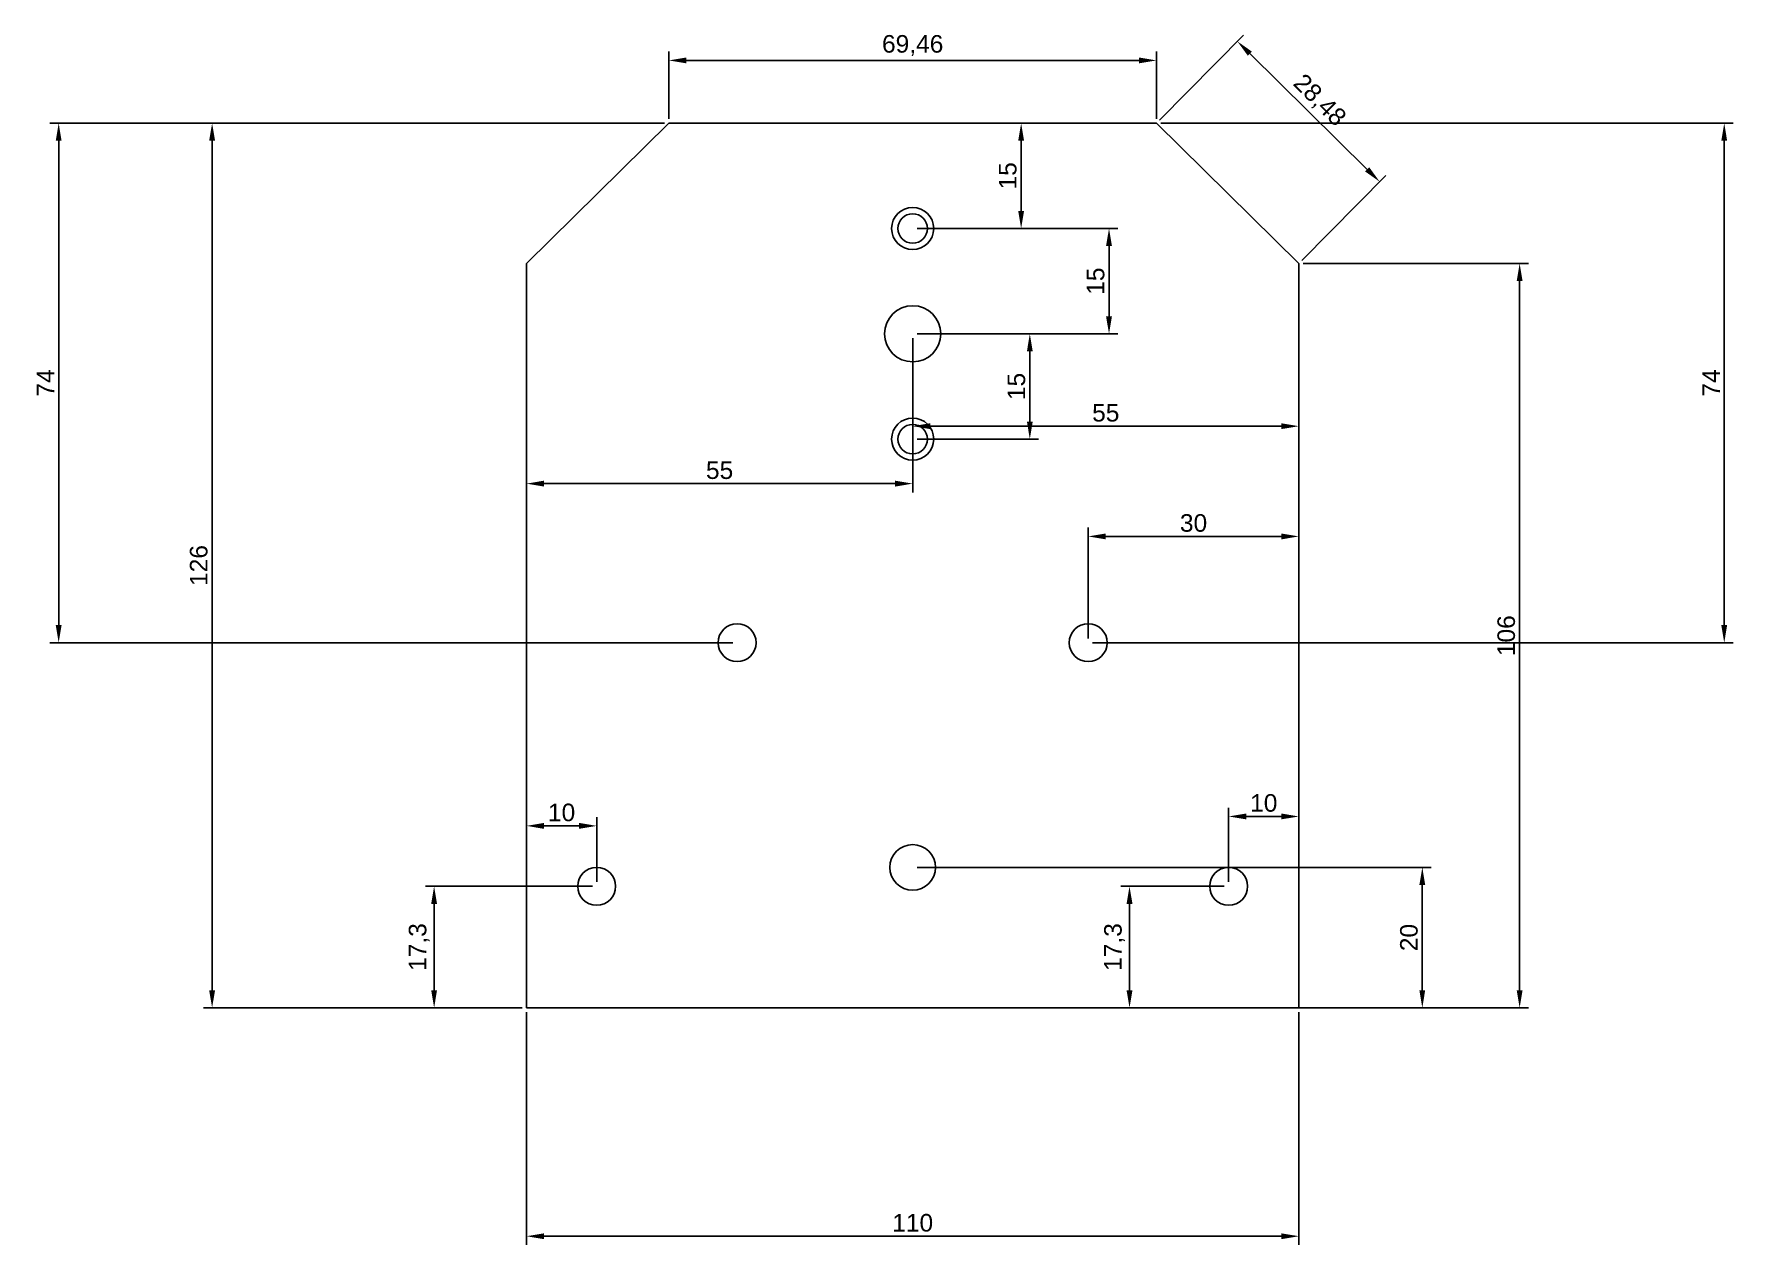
# Model space of a CAD drawing. Header units: millimetres. Extents: x 30 to 272, y 66 to 239.
import ezdxf

# ---------------------------------------------------------------- set-up
doc = ezdxf.new("R2010")
doc.units = ezdxf.units.MM
doc.styles.get("Standard").update_dxf_attribs({"font": 'arial.ttf'})
doc.dimstyles.new('ISO-25', dxfattribs={"dimtxt": 2.5, "dimasz": 2.5, "dimexe": 1.25, "dimexo": 0.625, "dimtad": 1, "dimtxsty": 'Standard', "dimcen": 2.5, "dimadec": 0, "dimazin": 0, "dimtfac": 1, "dimtmove": 0, "dimatfit": 3, "dimfxl": 1, "dimarcsym": 0})

# ---------------------------------------------------------------- blocks, each defined once
blk = doc.blocks.new('*D6')
at = {"color": 0, "lineweight": -2, "transparency": 16777216}
for p, q in [((120.27, 226.62), (120.27, 236.19)), ((122.77, 234.94), (187.23, 234.94)), ((189.73, 226.62), (189.73, 236.19))]:
    blk.add_line(p, q, dxfattribs=at)
at = {"color": 0, "transparency": 16777216}
for points in [[(122.77, 235.36), (122.77, 234.53), (120.27, 234.94)], [(187.23, 235.36), (187.23, 234.53), (189.73, 234.94)]]:
    blk.add_solid(points, dxfattribs=at)
at = {"layer": 'Defpoints', "color": 0, "transparency": 16777216}
for p in [(189.73, 234.94), (120.27, 226), (189.73, 226)]:
    blk.add_point(p, dxfattribs=at)
at = {"color": 0, "transparency": 16777216, "insert": (155, 237.07), "char_height": 2.5, "attachment_point": 5}
blk.add_mtext('69,46', dxfattribs=at)
blk = doc.blocks.new('*D7')
at = {"color": 0, "lineweight": -2, "transparency": 16777216}
for p, q in [((210.62, 206), (242.69, 206)), ((241.44, 102.5), (241.44, 203.5)), ((210.62, 100), (242.69, 100))]:
    blk.add_line(p, q, dxfattribs=at)
at = {"color": 0, "transparency": 16777216}
for points in [[(241.02, 203.5), (241.86, 203.5), (241.44, 206)], [(241.02, 102.5), (241.86, 102.5), (241.44, 100)]]:
    blk.add_solid(points, dxfattribs=at)
at = {"layer": 'Defpoints', "color": 0, "transparency": 16777216}
for p in [(210, 206), (241.44, 206), (210, 100)]:
    blk.add_point(p, dxfattribs=at)
at = {"color": 0, "transparency": 16777216, "insert": (239.54, 153), "char_height": 2.5, "attachment_point": 5, "rotation": 90}
blk.add_mtext('106', dxfattribs=at)
blk = doc.blocks.new('*D8')
at = {"color": 0, "lineweight": -2, "transparency": 16777216}
for p, q in [((190.17, 226.44), (202.12, 238.55)), ((203.02, 235.91), (219.73, 219.42)), ((210.44, 206.44), (222.39, 218.55))]:
    blk.add_line(p, q, dxfattribs=at)
at = {"color": 0, "transparency": 16777216}
for points in [[(203.31, 236.2), (202.73, 235.61), (201.24, 237.66)], [(220.02, 219.72), (219.44, 219.12), (221.51, 217.66)]]:
    blk.add_solid(points, dxfattribs=at)
at = {"layer": 'Defpoints', "color": 0, "transparency": 16777216}
for p in [(189.73, 226), (221.51, 217.66), (210, 206)]:
    blk.add_point(p, dxfattribs=at)
at = {"color": 0, "transparency": 16777216, "insert": (212.87, 229.18), "char_height": 2.5, "attachment_point": 5, "rotation": 315.3841}
blk.add_mtext('28,48', dxfattribs=at)
blk = doc.blocks.new('*D9')
at = {"color": 0, "lineweight": -2, "transparency": 16777216}
for p, q in [((119.64, 226), (53.98, 226)), ((55.23, 223.5), (55.23, 102.5)), ((99.38, 100), (53.98, 100))]:
    blk.add_line(p, q, dxfattribs=at)
at = {"color": 0, "transparency": 16777216}
for points in [[(54.81, 223.5), (55.65, 223.5), (55.23, 226)], [(54.81, 102.5), (55.65, 102.5), (55.23, 100)]]:
    blk.add_solid(points, dxfattribs=at)
at = {"layer": 'Defpoints', "color": 0, "transparency": 16777216}
for p in [(120.27, 226), (55.23, 100), (100, 100)]:
    blk.add_point(p, dxfattribs=at)
at = {"color": 0, "transparency": 16777216, "insert": (53.33, 163), "char_height": 2.5, "attachment_point": 5, "rotation": 90}
blk.add_mtext('126', dxfattribs=at)
blk = doc.blocks.new('*D10')
at = {"color": 0, "lineweight": -2, "transparency": 16777216}
for p, q in [((100, 99.38), (100, 66.21)), ((210, 99.38), (210, 66.21)), ((102.5, 67.46), (207.5, 67.46))]:
    blk.add_line(p, q, dxfattribs=at)
at = {"color": 0, "transparency": 16777216}
for points in [[(102.5, 67.87), (102.5, 67.04), (100, 67.46)], [(207.5, 67.87), (207.5, 67.04), (210, 67.46)]]:
    blk.add_solid(points, dxfattribs=at)
at = {"layer": 'Defpoints', "color": 0, "transparency": 16777216}
for p in [(100, 100), (210, 100), (210, 67.46)]:
    blk.add_point(p, dxfattribs=at)
at = {"color": 0, "transparency": 16777216, "insert": (155, 69.36), "char_height": 2.5, "attachment_point": 5}
blk.add_mtext('110', dxfattribs=at)
blk = doc.blocks.new('*D11')
at = {"color": 0, "lineweight": -2, "transparency": 16777216}
for p, q in [((155.62, 120), (228.83, 120)), ((227.58, 117.5), (227.58, 102.5)), ((155.62, 100), (228.83, 100))]:
    blk.add_line(p, q, dxfattribs=at)
at = {"color": 0, "transparency": 16777216}
for points in [[(227.16, 117.5), (227.99, 117.5), (227.58, 120)], [(227.16, 102.5), (227.99, 102.5), (227.58, 100)]]:
    blk.add_solid(points, dxfattribs=at)
at = {"layer": 'Defpoints', "color": 0, "transparency": 16777216}
for p in [(155, 120), (155, 100), (227.58, 100)]:
    blk.add_point(p, dxfattribs=at)
at = {"color": 0, "transparency": 16777216, "insert": (225.68, 110), "char_height": 2.5, "attachment_point": 5, "rotation": 90}
blk.add_mtext('20', dxfattribs=at)
blk = doc.blocks.new('*D12')
at = {"color": 0, "lineweight": -2, "transparency": 16777216}
for p, q in [((199.38, 117.3), (184.63, 117.3)), ((185.88, 114.8), (185.88, 102.5)), ((209.38, 100), (184.63, 100))]:
    blk.add_line(p, q, dxfattribs=at)
at = {"color": 0, "transparency": 16777216}
for points in [[(185.46, 114.8), (186.3, 114.8), (185.88, 117.3)], [(185.46, 102.5), (186.3, 102.5), (185.88, 100)]]:
    blk.add_solid(points, dxfattribs=at)
at = {"layer": 'Defpoints', "color": 0, "transparency": 16777216}
for p in [(200, 117.3), (185.88, 100), (210, 100)]:
    blk.add_point(p, dxfattribs=at)
at = {"color": 0, "transparency": 16777216, "insert": (183.75, 108.65), "char_height": 2.5, "attachment_point": 5, "rotation": 90}
blk.add_mtext('17,3', dxfattribs=at)
blk = doc.blocks.new('*D13')
at = {"color": 0, "lineweight": -2, "transparency": 16777216}
for p, q in [((109.38, 117.3), (85.6, 117.3)), ((86.85, 114.8), (86.85, 102.5)), ((99.38, 100), (85.6, 100))]:
    blk.add_line(p, q, dxfattribs=at)
at = {"color": 0, "transparency": 16777216}
for points in [[(86.43, 114.8), (87.26, 114.8), (86.85, 117.3)], [(86.43, 102.5), (87.26, 102.5), (86.85, 100)]]:
    blk.add_solid(points, dxfattribs=at)
at = {"layer": 'Defpoints', "color": 0, "transparency": 16777216}
for p in [(110, 117.3), (86.85, 100), (100, 100)]:
    blk.add_point(p, dxfattribs=at)
at = {"color": 0, "transparency": 16777216, "insert": (84.72, 108.65), "char_height": 2.5, "attachment_point": 5, "rotation": 90}
blk.add_mtext('17,3', dxfattribs=at)
blk = doc.blocks.new('*D14')
at = {"color": 0, "lineweight": -2, "transparency": 16777216}
for p, q in [((100, 117.92), (100, 127.16)), ((107.5, 125.91), (102.5, 125.91)), ((110, 117.92), (110, 127.16))]:
    blk.add_line(p, q, dxfattribs=at)
at = {"color": 0, "transparency": 16777216}
for points in [[(102.5, 126.33), (102.5, 125.49), (100, 125.91)], [(107.5, 126.33), (107.5, 125.49), (110, 125.91)]]:
    blk.add_solid(points, dxfattribs=at)
at = {"layer": 'Defpoints', "color": 0, "transparency": 16777216}
for p in [(100, 125.91), (100, 117.3), (110, 117.3)]:
    blk.add_point(p, dxfattribs=at)
at = {"color": 0, "transparency": 16777216, "insert": (105, 127.81), "char_height": 2.5, "attachment_point": 5}
blk.add_mtext('10', dxfattribs=at)
blk = doc.blocks.new('*D15')
at = {"color": 0, "lineweight": -2, "transparency": 16777216}
for p, q in [((200, 117.92), (200, 128.5)), ((210, 120.62), (210, 128.5)), ((202.5, 127.25), (207.5, 127.25))]:
    blk.add_line(p, q, dxfattribs=at)
at = {"color": 0, "transparency": 16777216}
for points in [[(202.5, 127.67), (202.5, 126.84), (200, 127.25)], [(207.5, 127.67), (207.5, 126.84), (210, 127.25)]]:
    blk.add_solid(points, dxfattribs=at)
at = {"layer": 'Defpoints', "color": 0, "transparency": 16777216}
for p in [(210, 127.25), (210, 120), (200, 117.3)]:
    blk.add_point(p, dxfattribs=at)
at = {"color": 0, "transparency": 16777216, "insert": (205, 129.16), "char_height": 2.5, "attachment_point": 5}
blk.add_mtext('10', dxfattribs=at)
blk = doc.blocks.new('*D16')
at = {"color": 0, "lineweight": -2, "transparency": 16777216}
for p, q in [((180, 152.62), (180, 168.39)), ((182.5, 167.14), (207.5, 167.14)), ((210, 152.62), (210, 168.39))]:
    blk.add_line(p, q, dxfattribs=at)
at = {"color": 0, "transparency": 16777216}
for points in [[(182.5, 167.56), (182.5, 166.72), (180, 167.14)], [(207.5, 167.56), (207.5, 166.72), (210, 167.14)]]:
    blk.add_solid(points, dxfattribs=at)
at = {"layer": 'Defpoints', "color": 0, "transparency": 16777216}
for p in [(210, 167.14), (180, 152), (210, 152)]:
    blk.add_point(p, dxfattribs=at)
at = {"color": 0, "transparency": 16777216, "insert": (195, 169.04), "char_height": 2.5, "attachment_point": 5}
blk.add_mtext('30', dxfattribs=at)
blk = doc.blocks.new('*D17')
at = {"color": 0, "lineweight": -2, "transparency": 16777216}
for p, q in [((190.35, 226), (271.83, 226)), ((270.58, 154.5), (270.58, 223.5)), ((180.62, 152), (271.83, 152))]:
    blk.add_line(p, q, dxfattribs=at)
at = {"color": 0, "transparency": 16777216}
for points in [[(270.16, 223.5), (270.99, 223.5), (270.58, 226)], [(270.16, 154.5), (270.99, 154.5), (270.58, 152)]]:
    blk.add_solid(points, dxfattribs=at)
at = {"layer": 'Defpoints', "color": 0, "transparency": 16777216}
for p in [(189.73, 226), (270.58, 226), (180, 152)]:
    blk.add_point(p, dxfattribs=at)
at = {"color": 0, "transparency": 16777216, "insert": (268.7, 189), "char_height": 2.5, "attachment_point": 5, "rotation": 90}
blk.add_mtext('74', dxfattribs=at)
blk = doc.blocks.new('*D18')
at = {"color": 0, "lineweight": -2, "transparency": 16777216}
for p, q in [((119.64, 226), (32.13, 226)), ((33.38, 154.5), (33.38, 223.5)), ((129.38, 152), (32.13, 152))]:
    blk.add_line(p, q, dxfattribs=at)
at = {"color": 0, "transparency": 16777216}
for points in [[(32.96, 223.5), (33.79, 223.5), (33.38, 226)], [(32.96, 154.5), (33.79, 154.5), (33.38, 152)]]:
    blk.add_solid(points, dxfattribs=at)
at = {"layer": 'Defpoints', "color": 0, "transparency": 16777216}
for p in [(33.38, 226), (120.27, 226), (130, 152)]:
    blk.add_point(p, dxfattribs=at)
at = {"color": 0, "transparency": 16777216, "insert": (31.5, 189), "char_height": 2.5, "attachment_point": 5, "rotation": 90}
blk.add_mtext('74', dxfattribs=at)
blk = doc.blocks.new('*D19')
at = {"color": 0, "lineweight": -2, "transparency": 16777216}
for p, q in [((155.62, 196), (172.93, 196)), ((171.68, 183.5), (171.68, 193.5)), ((155.62, 181), (172.93, 181))]:
    blk.add_line(p, q, dxfattribs=at)
at = {"color": 0, "transparency": 16777216}
for points in [[(171.27, 193.5), (172.1, 193.5), (171.68, 196)], [(171.27, 183.5), (172.1, 183.5), (171.68, 181)]]:
    blk.add_solid(points, dxfattribs=at)
at = {"layer": 'Defpoints', "color": 0, "transparency": 16777216}
for p in [(155, 196), (171.68, 196), (155, 181)]:
    blk.add_point(p, dxfattribs=at)
at = {"color": 0, "transparency": 16777216, "insert": (169.78, 188.5), "char_height": 2.5, "attachment_point": 5, "rotation": 90}
blk.add_mtext('15', dxfattribs=at)
blk = doc.blocks.new('*D20')
at = {"color": 0, "lineweight": -2, "transparency": 16777216}
for p, q in [((155.62, 226), (171.7, 226)), ((170.45, 213.5), (170.45, 223.5)), ((155.62, 211), (171.7, 211))]:
    blk.add_line(p, q, dxfattribs=at)
at = {"color": 0, "transparency": 16777216}
for points in [[(170.03, 223.5), (170.86, 223.5), (170.45, 226)], [(170.03, 213.5), (170.86, 213.5), (170.45, 211)]]:
    blk.add_solid(points, dxfattribs=at)
at = {"layer": 'Defpoints', "color": 0, "transparency": 16777216}
for p in [(155, 226), (170.45, 226), (155, 211)]:
    blk.add_point(p, dxfattribs=at)
at = {"color": 0, "transparency": 16777216, "insert": (168.55, 218.5), "char_height": 2.5, "attachment_point": 5, "rotation": 90}
blk.add_mtext('15', dxfattribs=at)
blk = doc.blocks.new('*D21')
at = {"color": 0, "lineweight": -2, "transparency": 16777216}
for p, q in [((155.62, 211), (184.21, 211)), ((182.96, 208.5), (182.96, 198.5)), ((155.78, 196), (184.21, 196))]:
    blk.add_line(p, q, dxfattribs=at)
at = {"color": 0, "transparency": 16777216}
for points in [[(182.54, 208.5), (183.38, 208.5), (182.96, 211)], [(182.54, 198.5), (183.38, 198.5), (182.96, 196)]]:
    blk.add_solid(points, dxfattribs=at)
at = {"layer": 'Defpoints', "color": 0, "transparency": 16777216}
for p in [(155, 211), (155.15, 196), (182.96, 196)]:
    blk.add_point(p, dxfattribs=at)
at = {"color": 0, "transparency": 16777216, "insert": (181.06, 203.5), "char_height": 2.5, "attachment_point": 5, "rotation": 90}
blk.add_mtext('15', dxfattribs=at)
blk = doc.blocks.new('*D24')
at = {"color": 0, "lineweight": -2, "transparency": 16777216}
for p, q in [((210, 205.38), (210, 181.59)), ((155, 195.38), (155, 181.59)), ((157.5, 182.84), (207.5, 182.84))]:
    blk.add_line(p, q, dxfattribs=at)
at = {"color": 0, "transparency": 16777216}
for points in [[(157.5, 183.26), (157.5, 182.43), (155, 182.84)], [(207.5, 183.26), (207.5, 182.43), (210, 182.84)]]:
    blk.add_solid(points, dxfattribs=at)
at = {"layer": 'Defpoints', "color": 0, "transparency": 16777216}
for p in [(210, 206), (155, 196), (210, 182.84)]:
    blk.add_point(p, dxfattribs=at)
at = {"color": 0, "transparency": 16777216, "insert": (182.5, 184.74), "char_height": 2.5, "attachment_point": 5}
blk.add_mtext('55', dxfattribs=at)
blk = doc.blocks.new('*D25')
at = {"color": 0, "lineweight": -2, "transparency": 16777216}
for p, q in [((100, 205.38), (100, 173.41)), ((155, 195.38), (155, 173.41)), ((152.5, 174.66), (102.5, 174.66))]:
    blk.add_line(p, q, dxfattribs=at)
at = {"color": 0, "transparency": 16777216}
for points in [[(102.5, 175.08), (102.5, 174.24), (100, 174.66)], [(152.5, 175.08), (152.5, 174.24), (155, 174.66)]]:
    blk.add_solid(points, dxfattribs=at)
at = {"layer": 'Defpoints', "color": 0, "transparency": 16777216}
for p in [(100, 206), (155, 196), (100, 174.66)]:
    blk.add_point(p, dxfattribs=at)
at = {"color": 0, "transparency": 16777216, "insert": (127.5, 176.56), "char_height": 2.5, "attachment_point": 5}
blk.add_mtext('55', dxfattribs=at)

msp = doc.modelspace()

# ---------------------------------------------------------------- linework, layer by layer
for p, q in [((120.27, 226), (100, 206)), ((120.27, 226), (189.73, 226)), ((189.73, 226), (210, 206)), ((100, 100), (100, 206)), ((210, 100), (210, 206)), ((100, 100), (210, 100))]:
    msp.add_line(p, q)
for centre, radius in [((155, 211), 3), ((155, 211), 2.1), ((155, 196), 4), ((155, 181), 3), ((155, 181), 2.1), ((130, 152), 2.7), ((180, 152), 2.7), ((155, 120), 3.25), ((110, 117.3), 2.7), ((200, 117.3), 2.7)]:
    msp.add_circle(centre, radius)

# ---------------------------------------------------------------- dimensions: what is measured, and where the dimension line sits
for base, p1, p2, picture, middle in [((189.73, 234.942), (120.27, 226), (189.73, 226), '*D6', (155, 237.069)), ((100, 174.661), (155, 196), (100, 206), '*D25', (127.5, 176.557)), ((210, 182.845), (155, 196), (210, 206), '*D24', (182.5, 184.741)), ((210, 167.142), (180, 152), (210, 152), '*D16', (195, 169.044)), ((210, 127.254), (200, 117.3), (210, 120), '*D15', (205, 129.156)), ((100, 125.909), (110, 117.3), (100, 117.3), '*D14', (105, 127.81)), ((210, 67.455), (100, 100), (210, 100), '*D10', (155, 69.357))]:
    dim = msp.add_linear_dim(base=base, p1=p1, p2=p2, dimstyle='ISO-25')
    dim.commit()
    dim.dimension.update_dxf_attribs({"geometry": picture, "text_midpoint": middle})
dim = msp.add_aligned_dim(p1=(189.73, 226), p2=(210, 206), distance=16.386, dimstyle='ISO-25')
dim.commit()
dim.dimension.update_dxf_attribs({"geometry": '*D8', "text_midpoint": (212.868, 229.178)})
for base, p1, p2, picture, middle in [((33.377, 226), (130, 152), (120.27, 226), '*D18', (31.502, 189)), ((55.228, 100), (120.27, 226), (100, 100), '*D9', (53.327, 163)), ((170.447, 226), (155, 211), (155, 226), '*D20', (168.545, 218.5)), ((270.578, 226), (180, 152), (189.73, 226), '*D17', (268.703, 189)), ((182.961, 196), (155, 211), (155.155, 196), '*D21', (181.06, 203.5)), ((241.441, 206), (210, 100), (210, 206), '*D7', (239.54, 153)), ((171.682, 196), (155, 181), (155, 196), '*D19', (169.781, 188.5)), ((227.578, 100), (155, 120), (155, 100), '*D11', (225.677, 110)), ((86.847, 100), (110, 117.3), (100, 100), '*D13', (84.72, 108.65)), ((185.88, 100), (200, 117.3), (210, 100), '*D12', (183.752, 108.65))]:
    dim = msp.add_linear_dim(base=base, p1=p1, p2=p2, angle=90, dimstyle='ISO-25')
    dim.commit()
    dim.dimension.update_dxf_attribs({"geometry": picture, "text_midpoint": middle})

doc.saveas('drawing.dxf')
